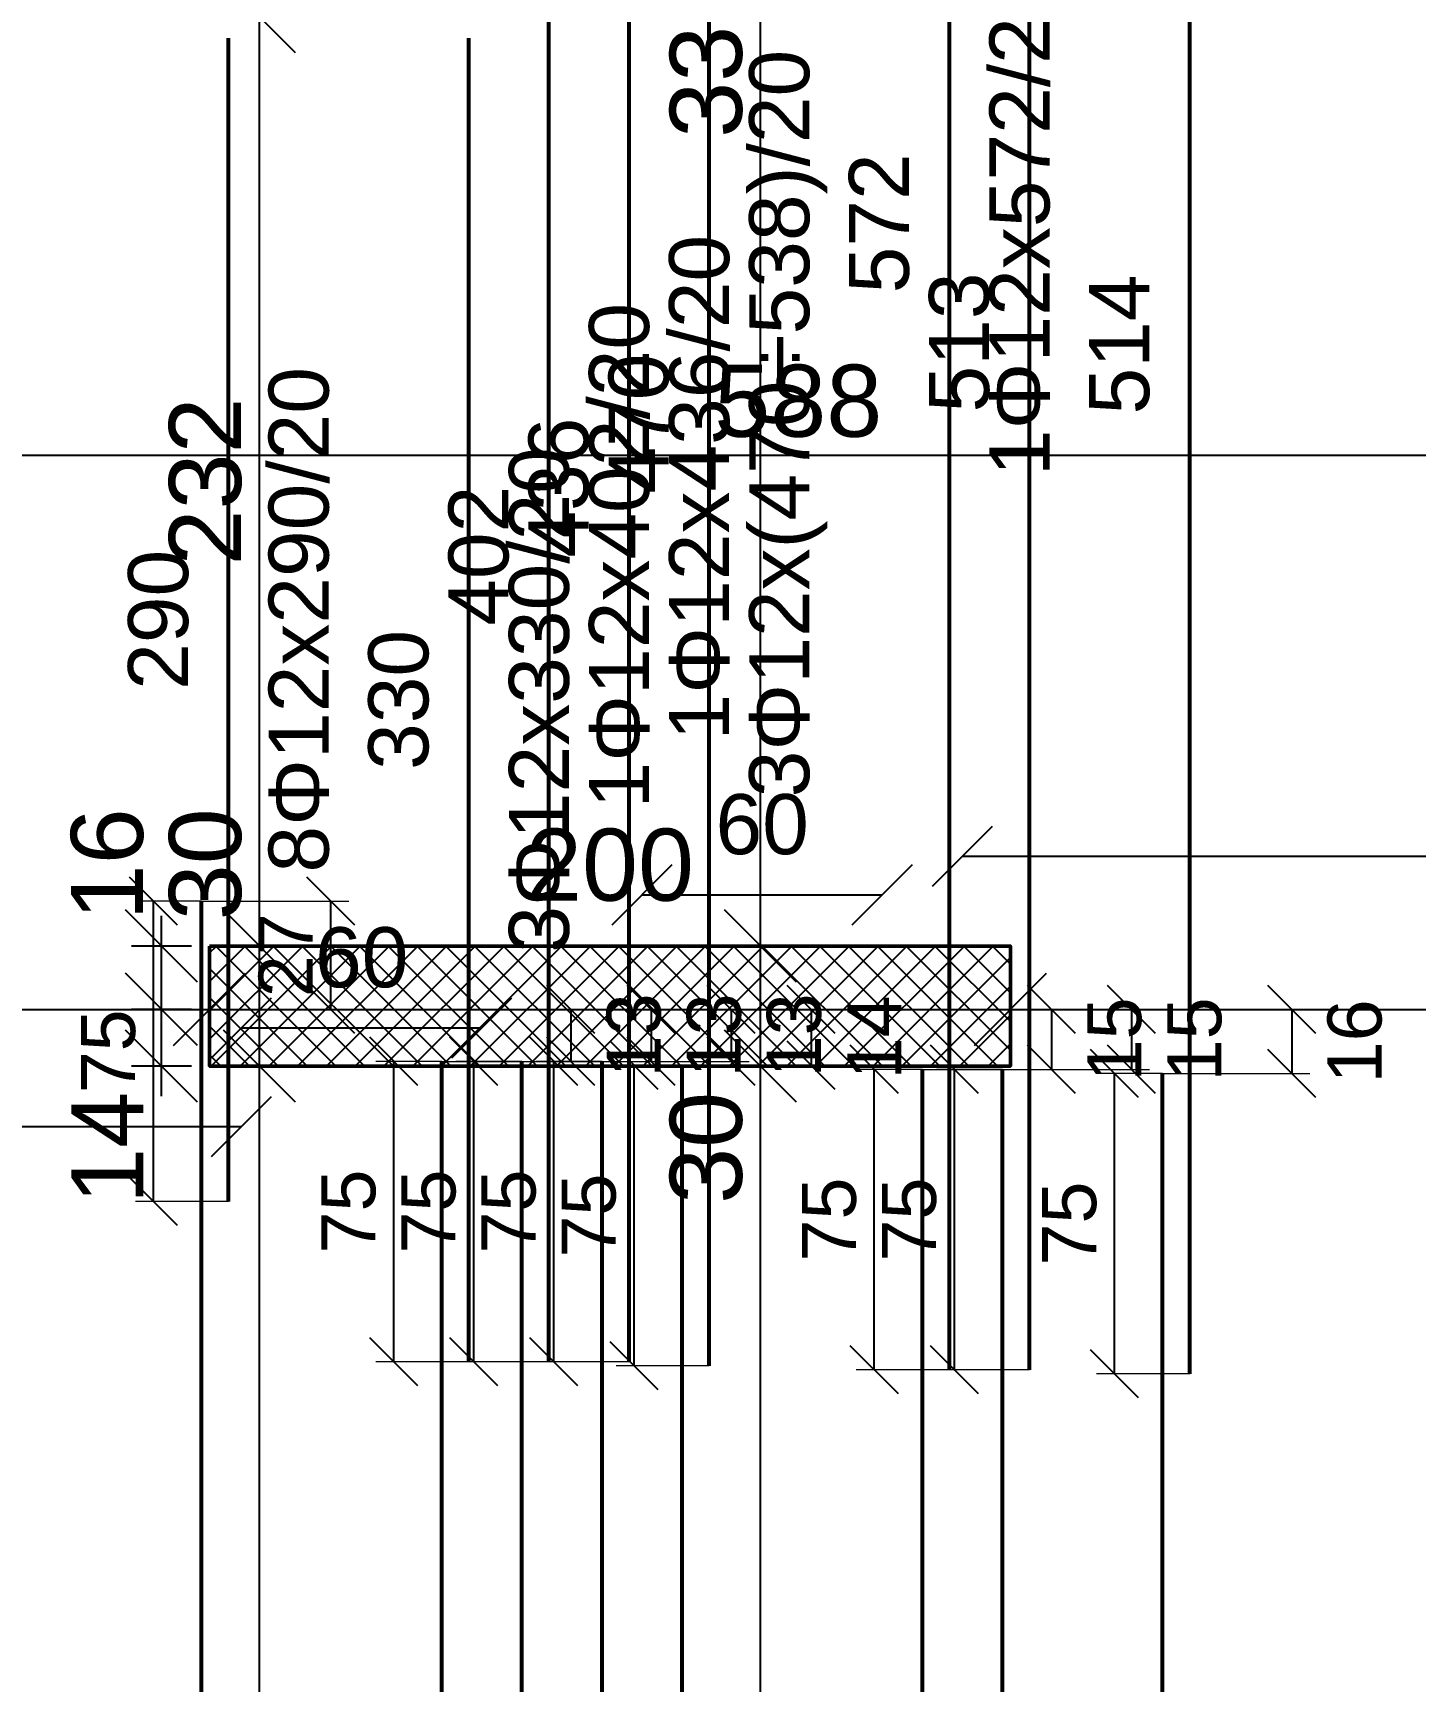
# Model space of a CAD drawing. Header units: millimetres. Extents: x -231 to 4719, y -2977 to 4533.
# Drawn here: x 3021.9 to 3367.1, y 448.8 to 860.3 of the extents above; entities that cross this region are included whole.
import ezdxf
from ezdxf.enums import TextEntityAlignment as Align

# ---------------------------------------------------------------- set-up
doc = ezdxf.new("R2010")
doc.units = ezdxf.units.MM
for name, color, linetype in [('FW_AXIS', 7, 'Continuous'), ('FW_DIM', 7, 'Continuous'), ('FW_WALL_HATCH', 8, 'Continuous'), ('REB_BOT_MESH_Y', 5, 'Continuous'), ('REB_BOT_MESH_Y_AXDIM', 5, 'Continuous'), ('REB_BOT_MESH_Y_LAP', 5, 'Continuous'), ('REB_BOT_MESH_Y_RANGE', 5, 'Continuous'), ('REB_BOT_MESH_Y_TEXT', 5, 'Continuous')]:
    doc.layers.add(name, color=color, linetype=linetype)
doc.layers.add('WALL', color=1, linetype='Continuous', lineweight=50)
doc.styles.add('REBAR_TXT', font='arial.ttf')
doc.styles.get("Standard").update_dxf_attribs({"font": 'arial.ttf'})
doc.dimstyles.new('FW_DIM', dxfattribs={"dimtxt": 18, "dimasz": 9, "dimexe": 7.5, "dimexo": 4.5, "dimgap": 4.5, "dimtad": 1, "dimdec": 0, "dimtxsty": 'Standard', "dimtsz": 9, "dimcen": 2.5, "dimdle": 7.5, "dimclrd": 256, "dimclre": 256, "dimclrt": 7, "dimazin": 3, "dimtfac": 1, "dimtmove": 2, "dimatfit": 3})
doc.dimstyles.new('REBAR LAP', dxfattribs={"dimtxt": 13.5, "dimasz": 2.5, "dimexe": 4.5, "dimexo": 0, "dimgap": 4.5, "dimtad": 1, "dimdec": 0, "dimtxsty": 'Standard', "dimtsz": 6, "dimcen": 2.5, "dimclrd": 6, "dimclre": 6, "dimclrt": 7, "dimazin": 3, "dimtfac": 1, "dimtmove": 2, "dimatfit": 3, "dimlwd": 25, "dimlwe": 18})
doc.dimstyles.new('REBAR M-200', dxfattribs={"dimtxt": 15, "dimasz": 15, "dimexe": 25, "dimexo": 12.5, "dimgap": 10, "dimtad": 1, "dimdec": 0, "dimtxsty": 'Standard', "dimblk": 'NONE', "dimcen": 50, "dimse1": 1, "dimse2": 1, "dimclrd": 6, "dimclre": 6, "dimclrt": 7, "dimazin": 3, "dimtfac": 1, "dimtmove": 2, "dimatfit": 3, "dimldrblk": 'NONE', "dimlwd": 53})
doc.dimstyles.new('REBAR RANGE', dxfattribs={"dimtxt": 15, "dimasz": 2.5, "dimexe": 0, "dimexo": 0, "dimgap": 10, "dimtad": 1, "dimdec": 0, "dimtxsty": 'Standard', "dimtsz": 7.5, "dimcen": 2.5, "dimse1": 1, "dimse2": 1, "dimclrd": 6, "dimclre": 6, "dimclrt": 7, "dimazin": 3, "dimtfac": 1, "dimtmove": 2, "dimatfit": 3, "dimlwd": 25})

# ---------------------------------------------------------------- blocks, each defined once
blk = doc.blocks.new('*D432')
at = {"color": 6, "lineweight": 53}
blk.add_line((3064.04, 103), (3064.04, 643.5), dxfattribs=at)
at = {"layer": 'Defpoints'}
for p in [(3064.04, 643.5), (3064.04, 103), (3064.04, 103)]:
    blk.add_point(p, dxfattribs=at)
at = {"layer": 'REB_BOT_MESH_Y', "color": 7, "insert": (3046.54, 373.25), "char_height": 15, "attachment_point": 5, "rotation": 90}
blk.add_mtext('540', dxfattribs=at)
blk = doc.blocks.new('_NONE')
blk = doc.blocks.new('*D433')
at = {"color": 6, "lineweight": 53}
blk.add_line((3070.79, 568.5), (3070.79, 859), dxfattribs=at)
at = {"layer": 'Defpoints'}
for p in [(3070.79, 859), (3070.79, 568.5), (3070.79, 568.5)]:
    blk.add_point(p, dxfattribs=at)
at = {"layer": 'REB_BOT_MESH_Y', "color": 7, "insert": (3053.29, 713.75), "char_height": 15, "attachment_point": 5, "rotation": 90}
blk.add_mtext('290', dxfattribs=at)
blk = doc.blocks.new('_OBLIQUE')
at = {"color": 0, "linetype": 'BYBLOCK'}
blk.add_line((-0.5, -0.5), (0.5, 0.5), dxfattribs=at)
blk = doc.blocks.new('*D434')
at = {"color": 6, "lineweight": 18}
for p, q in [((3064.04, 643.5), (3047.54, 643.5)), ((3070.79, 568.5), (3047.54, 568.5))]:
    blk.add_line(p, q, dxfattribs=at)
at = {"color": 6, "lineweight": 25}
blk.add_line((3052.04, 568.5), (3052.04, 643.5), dxfattribs=at)
at = {"layer": 'Defpoints'}
for p in [(3064.04, 643.5), (3052.04, 568.5), (3070.79, 568.5)]:
    blk.add_point(p, dxfattribs=at)
at = {"layer": 'REB_BOT_MESH_Y_LAP', "color": 6, "xscale": 12, "yscale": 12, "rotation": 90}
for p in [(3052.04, 643.5), (3052.04, 568.5)]:
    blk.add_blockref('_OBLIQUE', p, dxfattribs=at)
at = {"layer": 'REB_BOT_MESH_Y_LAP', "color": 7, "insert": (3040.79, 606), "char_height": 13.5, "attachment_point": 5, "rotation": 90}
blk.add_mtext('75', dxfattribs=at)
blk = doc.blocks.new('*D435')
at = {"color": 6, "lineweight": 18}
for p, q in [((3064.04, 643.5), (3100.79, 643.5)), ((3064.04, 616.48), (3100.79, 616.48))]:
    blk.add_line(p, q, dxfattribs=at)
at = {"color": 6, "lineweight": 25}
blk.add_line((3096.29, 616.48), (3096.29, 643.5), dxfattribs=at)
at = {"layer": 'Defpoints'}
for p in [(3064.04, 643.5), (3064.04, 616.48), (3096.29, 616.48)]:
    blk.add_point(p, dxfattribs=at)
at = {"layer": 'REB_BOT_MESH_Y_AXDIM', "color": 6, "xscale": 12, "yscale": 12, "rotation": 90}
for p in [(3096.29, 643.5), (3096.29, 616.48)]:
    blk.add_blockref('_OBLIQUE', p, dxfattribs=at)
at = {"layer": 'REB_BOT_MESH_Y_AXDIM', "color": 7, "insert": (3085.04, 629.99), "char_height": 13.5, "attachment_point": 5, "rotation": 90}
blk.add_mtext('27', dxfattribs=at)
blk = doc.blocks.new('*D450')
at = {"color": 6, "lineweight": 53}
blk.add_line((3304.04, 1), (3304.04, 600.5), dxfattribs=at)
at = {"layer": 'Defpoints'}
for p in [(3304.04, 600.5), (3304.04, 1), (3304.04, 1)]:
    blk.add_point(p, dxfattribs=at)
at = {"layer": 'REB_BOT_MESH_Y', "color": 7, "insert": (3286.54, 300.75), "char_height": 15, "attachment_point": 5, "rotation": 90}
blk.add_mtext('600', dxfattribs=at)
blk = doc.blocks.new('*D451')
at = {"color": 6, "lineweight": 53}
blk.add_line((3310.79, 525.5), (3310.79, 1039.5), dxfattribs=at)
at = {"layer": 'Defpoints'}
for p in [(3310.79, 1039.5), (3310.79, 525.5), (3310.79, 525.5)]:
    blk.add_point(p, dxfattribs=at)
at = {"layer": 'REB_BOT_MESH_Y', "color": 7, "insert": (3293.29, 782.5), "char_height": 15, "attachment_point": 5, "rotation": 90}
blk.add_mtext('514', dxfattribs=at)
blk = doc.blocks.new('*D453')
at = {"color": 6, "lineweight": 18}
for p, q in [((3304.04, 600.5), (3287.54, 600.5)), ((3310.79, 525.5), (3287.54, 525.5))]:
    blk.add_line(p, q, dxfattribs=at)
at = {"color": 6, "lineweight": 25}
blk.add_line((3292.04, 525.5), (3292.04, 600.5), dxfattribs=at)
at = {"layer": 'Defpoints'}
for p in [(3304.04, 600.5), (3292.04, 525.5), (3310.79, 525.5)]:
    blk.add_point(p, dxfattribs=at)
at = {"layer": 'REB_BOT_MESH_Y_LAP', "color": 6, "xscale": 12, "yscale": 12, "rotation": 90}
for p in [(3292.04, 600.5), (3292.04, 525.5)]:
    blk.add_blockref('_OBLIQUE', p, dxfattribs=at)
at = {"layer": 'REB_BOT_MESH_Y_LAP', "color": 7, "insert": (3280.79, 563), "char_height": 13.5, "attachment_point": 5, "rotation": 90}
blk.add_mtext('75', dxfattribs=at)
blk = doc.blocks.new('*D454')
at = {"color": 6, "lineweight": 18}
for p, q in [((3304.04, 616.48), (3340.79, 616.48)), ((3304.04, 600.5), (3340.79, 600.5))]:
    blk.add_line(p, q, dxfattribs=at)
at = {"color": 6, "lineweight": 25}
blk.add_line((3336.29, 616.48), (3336.29, 600.5), dxfattribs=at)
at = {"layer": 'Defpoints'}
for p in [(3304.04, 616.48), (3336.29, 616.48), (3304.04, 600.5)]:
    blk.add_point(p, dxfattribs=at)
at = {"layer": 'REB_BOT_MESH_Y_AXDIM', "color": 6, "xscale": 12, "yscale": 12, "rotation": 90}
for p in [(3336.29, 616.48), (3336.29, 600.5)]:
    blk.add_blockref('_OBLIQUE', p, dxfattribs=at)
at = {"layer": 'REB_BOT_MESH_Y_AXDIM', "color": 7, "insert": (3352.04, 608.49), "char_height": 13.5, "attachment_point": 5, "rotation": 90}
blk.add_mtext('16', dxfattribs=at)
blk = doc.blocks.new('*D457')
at = {"color": 6, "lineweight": 53}
blk.add_line((3124.04, 4), (3124.04, 603.5), dxfattribs=at)
at = {"layer": 'Defpoints'}
for p in [(3124.04, 603.5), (3124.04, 4), (3124.04, 4)]:
    blk.add_point(p, dxfattribs=at)
at = {"layer": 'REB_BOT_MESH_Y', "color": 7, "insert": (3106.54, 303.75), "char_height": 15, "attachment_point": 5, "rotation": 90}
blk.add_mtext('600', dxfattribs=at)
blk = doc.blocks.new('*D458')
at = {"color": 6, "lineweight": 53}
blk.add_line((3130.79, 528.5), (3130.79, 859), dxfattribs=at)
at = {"layer": 'Defpoints'}
for p in [(3130.79, 859), (3130.79, 528.5), (3130.79, 528.5)]:
    blk.add_point(p, dxfattribs=at)
at = {"layer": 'REB_BOT_MESH_Y', "color": 7, "insert": (3113.29, 693.75), "char_height": 15, "attachment_point": 5, "rotation": 90}
blk.add_mtext('330', dxfattribs=at)
blk = doc.blocks.new('*D459')
at = {"color": 6, "lineweight": 18}
for p, q in [((3124.04, 603.5), (3107.54, 603.5)), ((3130.79, 528.5), (3107.54, 528.5))]:
    blk.add_line(p, q, dxfattribs=at)
at = {"color": 6, "lineweight": 25}
blk.add_line((3112.04, 528.5), (3112.04, 603.5), dxfattribs=at)
at = {"layer": 'Defpoints'}
for p in [(3124.04, 603.5), (3112.04, 528.5), (3130.79, 528.5)]:
    blk.add_point(p, dxfattribs=at)
at = {"layer": 'REB_BOT_MESH_Y_LAP', "color": 6, "xscale": 12, "yscale": 12, "rotation": 90}
for p in [(3112.04, 603.5), (3112.04, 528.5)]:
    blk.add_blockref('_OBLIQUE', p, dxfattribs=at)
at = {"layer": 'REB_BOT_MESH_Y_LAP', "color": 7, "insert": (3100.79, 566), "char_height": 13.5, "attachment_point": 5, "rotation": 90}
blk.add_mtext('75', dxfattribs=at)
blk = doc.blocks.new('*D460')
at = {"color": 6, "lineweight": 18}
for p, q in [((3124.04, 616.48), (3160.79, 616.48)), ((3124.04, 603.5), (3160.79, 603.5))]:
    blk.add_line(p, q, dxfattribs=at)
at = {"color": 6, "lineweight": 25}
blk.add_line((3156.29, 616.48), (3156.29, 603.5), dxfattribs=at)
at = {"layer": 'Defpoints'}
for p in [(3124.04, 616.48), (3156.29, 616.48), (3124.04, 603.5)]:
    blk.add_point(p, dxfattribs=at)
at = {"layer": 'REB_BOT_MESH_Y_AXDIM', "color": 6, "xscale": 12, "yscale": 12, "rotation": 90}
for p in [(3156.29, 616.48), (3156.29, 603.5)]:
    blk.add_blockref('_OBLIQUE', p, dxfattribs=at)
at = {"layer": 'REB_BOT_MESH_Y_AXDIM', "color": 7, "insert": (3172.04, 609.99), "char_height": 13.5, "attachment_point": 5, "rotation": 90}
blk.add_mtext('13', dxfattribs=at)
blk = doc.blocks.new('*D461')
at = {"color": 6, "lineweight": 53}
blk.add_line((3184.04, 3), (3184.04, 602.5), dxfattribs=at)
at = {"layer": 'Defpoints'}
for p in [(3184.04, 602.5), (3184.04, 3), (3184.04, 3)]:
    blk.add_point(p, dxfattribs=at)
at = {"layer": 'REB_BOT_MESH_Y', "color": 7, "insert": (3166.54, 302.75), "char_height": 15, "attachment_point": 5, "rotation": 90}
blk.add_mtext('600', dxfattribs=at)
blk = doc.blocks.new('*D462')
at = {"color": 6, "lineweight": 53}
blk.add_line((3190.79, 527.5), (3190.79, 998), dxfattribs=at)
at = {"layer": 'Defpoints'}
for p in [(3190.79, 998), (3190.79, 527.5), (3190.79, 527.5)]:
    blk.add_point(p, dxfattribs=at)
at = {"layer": 'REB_BOT_MESH_Y', "color": 7, "insert": (3173.29, 762.75), "char_height": 15, "attachment_point": 5, "rotation": 90}
blk.add_mtext('470', dxfattribs=at)
blk = doc.blocks.new('*D463')
at = {"color": 6, "lineweight": 18}
for p, q in [((3184.04, 602.5), (3167.54, 602.5)), ((3190.79, 527.5), (3167.54, 527.5))]:
    blk.add_line(p, q, dxfattribs=at)
at = {"color": 6, "lineweight": 25}
blk.add_line((3172.04, 527.5), (3172.04, 602.5), dxfattribs=at)
at = {"layer": 'Defpoints'}
for p in [(3184.04, 602.5), (3172.04, 527.5), (3190.79, 527.5)]:
    blk.add_point(p, dxfattribs=at)
at = {"layer": 'REB_BOT_MESH_Y_LAP', "color": 6, "xscale": 12, "yscale": 12, "rotation": 90}
for p in [(3172.04, 602.5), (3172.04, 527.5)]:
    blk.add_blockref('_OBLIQUE', p, dxfattribs=at)
at = {"layer": 'REB_BOT_MESH_Y_LAP', "color": 7, "insert": (3160.79, 565), "char_height": 13.5, "attachment_point": 5, "rotation": 90}
blk.add_mtext('75', dxfattribs=at)
blk = doc.blocks.new('*D464')
at = {"color": 6, "lineweight": 18}
for p, q in [((3184.04, 616.48), (3220.79, 616.48)), ((3184.04, 602.5), (3220.79, 602.5))]:
    blk.add_line(p, q, dxfattribs=at)
at = {"color": 6, "lineweight": 25}
blk.add_line((3216.29, 616.48), (3216.29, 602.5), dxfattribs=at)
at = {"layer": 'Defpoints'}
for p in [(3184.04, 616.48), (3216.29, 616.48), (3184.04, 602.5)]:
    blk.add_point(p, dxfattribs=at)
at = {"layer": 'REB_BOT_MESH_Y_AXDIM', "color": 6, "xscale": 12, "yscale": 12, "rotation": 90}
for p in [(3216.29, 616.48), (3216.29, 602.5)]:
    blk.add_blockref('_OBLIQUE', p, dxfattribs=at)
at = {"layer": 'REB_BOT_MESH_Y_AXDIM', "color": 7, "insert": (3232.04, 609.49), "char_height": 13.5, "attachment_point": 5, "rotation": 90}
blk.add_mtext('14', dxfattribs=at)
blk = doc.blocks.new('*D465')
at = {"color": 6, "lineweight": 53}
blk.add_line((3144.04, 4), (3144.04, 603.5), dxfattribs=at)
at = {"layer": 'Defpoints'}
for p in [(3144.04, 603.5), (3144.04, 4), (3144.04, 4)]:
    blk.add_point(p, dxfattribs=at)
at = {"layer": 'REB_BOT_MESH_Y', "color": 7, "insert": (3126.54, 303.75), "char_height": 15, "attachment_point": 5, "rotation": 90}
blk.add_mtext('600', dxfattribs=at)
blk = doc.blocks.new('*D466')
at = {"color": 6, "lineweight": 53}
blk.add_line((3150.79, 528.5), (3150.79, 931), dxfattribs=at)
at = {"layer": 'Defpoints'}
for p in [(3150.79, 931), (3150.79, 528.5), (3150.79, 528.5)]:
    blk.add_point(p, dxfattribs=at)
at = {"layer": 'REB_BOT_MESH_Y', "color": 7, "insert": (3133.29, 729.75), "char_height": 15, "attachment_point": 5, "rotation": 90}
blk.add_mtext('402', dxfattribs=at)
blk = doc.blocks.new('*D467')
at = {"color": 6, "lineweight": 18}
for p, q in [((3144.04, 603.5), (3127.54, 603.5)), ((3150.79, 528.5), (3127.54, 528.5))]:
    blk.add_line(p, q, dxfattribs=at)
at = {"color": 6, "lineweight": 25}
blk.add_line((3132.04, 528.5), (3132.04, 603.5), dxfattribs=at)
at = {"layer": 'Defpoints'}
for p in [(3144.04, 603.5), (3132.04, 528.5), (3150.79, 528.5)]:
    blk.add_point(p, dxfattribs=at)
at = {"layer": 'REB_BOT_MESH_Y_LAP', "color": 6, "xscale": 12, "yscale": 12, "rotation": 90}
for p in [(3132.04, 603.5), (3132.04, 528.5)]:
    blk.add_blockref('_OBLIQUE', p, dxfattribs=at)
at = {"layer": 'REB_BOT_MESH_Y_LAP', "color": 7, "insert": (3120.79, 566), "char_height": 13.5, "attachment_point": 5, "rotation": 90}
blk.add_mtext('75', dxfattribs=at)
blk = doc.blocks.new('*D468')
at = {"color": 6, "lineweight": 18}
for p, q in [((3144.04, 616.48), (3180.79, 616.48)), ((3144.04, 603.5), (3180.79, 603.5))]:
    blk.add_line(p, q, dxfattribs=at)
at = {"color": 6, "lineweight": 25}
blk.add_line((3176.29, 616.48), (3176.29, 603.5), dxfattribs=at)
at = {"layer": 'Defpoints'}
for p in [(3144.04, 616.48), (3176.29, 616.48), (3144.04, 603.5)]:
    blk.add_point(p, dxfattribs=at)
at = {"layer": 'REB_BOT_MESH_Y_AXDIM', "color": 6, "xscale": 12, "yscale": 12, "rotation": 90}
for p in [(3176.29, 616.48), (3176.29, 603.5)]:
    blk.add_blockref('_OBLIQUE', p, dxfattribs=at)
at = {"layer": 'REB_BOT_MESH_Y_AXDIM', "color": 7, "insert": (3192.04, 609.99), "char_height": 13.5, "attachment_point": 5, "rotation": 90}
blk.add_mtext('13', dxfattribs=at)
blk = doc.blocks.new('*D469')
at = {"color": 6, "lineweight": 53}
blk.add_line((3164.04, 4), (3164.04, 603.5), dxfattribs=at)
at = {"layer": 'Defpoints'}
for p in [(3164.04, 603.5), (3164.04, 4), (3164.04, 4)]:
    blk.add_point(p, dxfattribs=at)
at = {"layer": 'REB_BOT_MESH_Y', "color": 7, "insert": (3146.54, 303.75), "char_height": 15, "attachment_point": 5, "rotation": 90}
blk.add_mtext('600', dxfattribs=at)
blk = doc.blocks.new('*D470')
at = {"color": 6, "lineweight": 53}
blk.add_line((3170.79, 528.5), (3170.79, 965), dxfattribs=at)
at = {"layer": 'Defpoints'}
for p in [(3170.79, 965), (3170.79, 528.5), (3170.79, 528.5)]:
    blk.add_point(p, dxfattribs=at)
at = {"layer": 'REB_BOT_MESH_Y', "color": 7, "insert": (3153.29, 746.75), "char_height": 15, "attachment_point": 5, "rotation": 90}
blk.add_mtext('436', dxfattribs=at)
blk = doc.blocks.new('*D471')
at = {"color": 6, "lineweight": 18}
for p, q in [((3164.04, 603.5), (3147.54, 603.5)), ((3170.79, 528.5), (3147.54, 528.5))]:
    blk.add_line(p, q, dxfattribs=at)
at = {"color": 6, "lineweight": 25}
blk.add_line((3152.04, 528.5), (3152.04, 603.5), dxfattribs=at)
at = {"layer": 'Defpoints'}
for p in [(3164.04, 603.5), (3152.04, 528.5), (3170.79, 528.5)]:
    blk.add_point(p, dxfattribs=at)
at = {"layer": 'REB_BOT_MESH_Y_LAP', "color": 6, "xscale": 12, "yscale": 12, "rotation": 90}
for p in [(3152.04, 603.5), (3152.04, 528.5)]:
    blk.add_blockref('_OBLIQUE', p, dxfattribs=at)
at = {"layer": 'REB_BOT_MESH_Y_LAP', "color": 7, "insert": (3140.79, 566), "char_height": 13.5, "attachment_point": 5, "rotation": 90}
blk.add_mtext('75', dxfattribs=at)
blk = doc.blocks.new('*D472')
at = {"color": 6, "lineweight": 18}
for p, q in [((3164.04, 616.48), (3200.79, 616.48)), ((3164.04, 603.5), (3200.79, 603.5))]:
    blk.add_line(p, q, dxfattribs=at)
at = {"color": 6, "lineweight": 25}
blk.add_line((3196.29, 616.48), (3196.29, 603.5), dxfattribs=at)
at = {"layer": 'Defpoints'}
for p in [(3164.04, 616.48), (3196.29, 616.48), (3164.04, 603.5)]:
    blk.add_point(p, dxfattribs=at)
at = {"layer": 'REB_BOT_MESH_Y_AXDIM', "color": 6, "xscale": 12, "yscale": 12, "rotation": 90}
for p in [(3196.29, 616.48), (3196.29, 603.5)]:
    blk.add_blockref('_OBLIQUE', p, dxfattribs=at)
at = {"layer": 'REB_BOT_MESH_Y_AXDIM', "color": 7, "insert": (3212.04, 609.99), "char_height": 13.5, "attachment_point": 5, "rotation": 90}
blk.add_mtext('13', dxfattribs=at)
blk = doc.blocks.new('*D473')
at = {"color": 6, "lineweight": 53}
blk.add_line((3244.04, 2), (3244.04, 601.5), dxfattribs=at)
at = {"layer": 'Defpoints'}
for p in [(3244.04, 601.5), (3244.04, 2), (3244.04, 2)]:
    blk.add_point(p, dxfattribs=at)
at = {"layer": 'REB_BOT_MESH_Y', "color": 7, "insert": (3226.54, 301.75), "char_height": 15, "attachment_point": 5, "rotation": 90}
blk.add_mtext('600', dxfattribs=at)
blk = doc.blocks.new('*D474')
at = {"color": 6, "lineweight": 53}
blk.add_line((3250.79, 526.5), (3250.79, 1099), dxfattribs=at)
at = {"layer": 'Defpoints'}
for p in [(3250.79, 1099), (3250.79, 526.5), (3250.79, 526.5)]:
    blk.add_point(p, dxfattribs=at)
at = {"layer": 'REB_BOT_MESH_Y', "color": 7, "insert": (3233.29, 812.75), "char_height": 15, "attachment_point": 5, "rotation": 90}
blk.add_mtext('572', dxfattribs=at)
blk = doc.blocks.new('*D475')
at = {"color": 6, "lineweight": 18}
for p, q in [((3244.04, 601.5), (3227.54, 601.5)), ((3250.79, 526.5), (3227.54, 526.5))]:
    blk.add_line(p, q, dxfattribs=at)
at = {"color": 6, "lineweight": 25}
blk.add_line((3232.04, 526.5), (3232.04, 601.5), dxfattribs=at)
at = {"layer": 'Defpoints'}
for p in [(3244.04, 601.5), (3232.04, 526.5), (3250.79, 526.5)]:
    blk.add_point(p, dxfattribs=at)
at = {"layer": 'REB_BOT_MESH_Y_LAP', "color": 6, "xscale": 12, "yscale": 12, "rotation": 90}
for p in [(3232.04, 601.5), (3232.04, 526.5)]:
    blk.add_blockref('_OBLIQUE', p, dxfattribs=at)
at = {"layer": 'REB_BOT_MESH_Y_LAP', "color": 7, "insert": (3220.79, 564), "char_height": 13.5, "attachment_point": 5, "rotation": 90}
blk.add_mtext('75', dxfattribs=at)
blk = doc.blocks.new('*D476')
at = {"color": 6, "lineweight": 18}
for p, q in [((3244.04, 616.48), (3280.79, 616.48)), ((3244.04, 601.5), (3280.79, 601.5))]:
    blk.add_line(p, q, dxfattribs=at)
at = {"color": 6, "lineweight": 25}
blk.add_line((3276.29, 616.48), (3276.29, 601.5), dxfattribs=at)
at = {"layer": 'Defpoints'}
for p in [(3244.04, 616.48), (3276.29, 616.48), (3244.04, 601.5)]:
    blk.add_point(p, dxfattribs=at)
at = {"layer": 'REB_BOT_MESH_Y_AXDIM', "color": 6, "xscale": 12, "yscale": 12, "rotation": 90}
for p in [(3276.29, 616.48), (3276.29, 601.5)]:
    blk.add_blockref('_OBLIQUE', p, dxfattribs=at)
at = {"layer": 'REB_BOT_MESH_Y_AXDIM', "color": 7, "insert": (3292.04, 608.99), "char_height": 13.5, "attachment_point": 5, "rotation": 90}
blk.add_mtext('15', dxfattribs=at)
blk = doc.blocks.new('*D477')
at = {"color": 6, "lineweight": 53}
blk.add_line((3264.04, 2), (3264.04, 601.5), dxfattribs=at)
at = {"layer": 'Defpoints'}
for p in [(3264.04, 601.5), (3264.04, 2), (3264.04, 2)]:
    blk.add_point(p, dxfattribs=at)
at = {"layer": 'REB_BOT_MESH_Y', "color": 7, "insert": (3246.54, 301.75), "char_height": 15, "attachment_point": 5, "rotation": 90}
blk.add_mtext('600', dxfattribs=at)
blk = doc.blocks.new('*D478')
at = {"color": 6, "lineweight": 53}
blk.add_line((3270.79, 526.5), (3270.79, 1039.5), dxfattribs=at)
at = {"layer": 'Defpoints'}
for p in [(3270.79, 1039.5), (3270.79, 526.5), (3270.79, 526.5)]:
    blk.add_point(p, dxfattribs=at)
at = {"layer": 'REB_BOT_MESH_Y', "color": 7, "insert": (3253.29, 783), "char_height": 15, "attachment_point": 5, "rotation": 90}
blk.add_mtext('513', dxfattribs=at)
blk = doc.blocks.new('*D480')
at = {"color": 6, "lineweight": 18}
for p, q in [((3264.04, 601.5), (3247.54, 601.5)), ((3270.79, 526.5), (3247.54, 526.5))]:
    blk.add_line(p, q, dxfattribs=at)
at = {"color": 6, "lineweight": 25}
blk.add_line((3252.04, 526.5), (3252.04, 601.5), dxfattribs=at)
at = {"layer": 'Defpoints'}
for p in [(3264.04, 601.5), (3252.04, 526.5), (3270.79, 526.5)]:
    blk.add_point(p, dxfattribs=at)
at = {"layer": 'REB_BOT_MESH_Y_LAP', "color": 6, "xscale": 12, "yscale": 12, "rotation": 90}
for p in [(3252.04, 601.5), (3252.04, 526.5)]:
    blk.add_blockref('_OBLIQUE', p, dxfattribs=at)
at = {"layer": 'REB_BOT_MESH_Y_LAP', "color": 7, "insert": (3240.79, 564), "char_height": 13.5, "attachment_point": 5, "rotation": 90}
blk.add_mtext('75', dxfattribs=at)
blk = doc.blocks.new('*D481')
at = {"color": 6, "lineweight": 18}
for p, q in [((3264.04, 616.48), (3300.79, 616.48)), ((3264.04, 601.5), (3300.79, 601.5))]:
    blk.add_line(p, q, dxfattribs=at)
at = {"color": 6, "lineweight": 25}
blk.add_line((3296.29, 616.48), (3296.29, 601.5), dxfattribs=at)
at = {"layer": 'Defpoints'}
for p in [(3264.04, 616.48), (3296.29, 616.48), (3264.04, 601.5)]:
    blk.add_point(p, dxfattribs=at)
at = {"layer": 'REB_BOT_MESH_Y_AXDIM', "color": 6, "xscale": 12, "yscale": 12, "rotation": 90}
for p in [(3296.29, 616.48), (3296.29, 601.5)]:
    blk.add_blockref('_OBLIQUE', p, dxfattribs=at)
at = {"layer": 'REB_BOT_MESH_Y_AXDIM', "color": 7, "insert": (3312.04, 608.99), "char_height": 13.5, "attachment_point": 5, "rotation": 90}
blk.add_mtext('15', dxfattribs=at)
blk = doc.blocks.new('*D488')
at = {"color": 6, "lineweight": 25}
blk.add_line((3254.04, 654.75), (3534.04, 654.75), dxfattribs=at)
at = {"layer": 'Defpoints'}
for p in [(3254.04, 654.75), (3254.04, 654.75), (3534.04, 654.75)]:
    blk.add_point(p, dxfattribs=at)
at = {"layer": 'REB_BOT_MESH_Y_RANGE', "color": 6, "xscale": 15, "yscale": 15}
for p in [(3254.04, 654.75), (3534.04, 654.75)]:
    blk.add_blockref('_OBLIQUE', p, dxfattribs=at)
at = {"layer": 'REB_BOT_MESH_Y_RANGE', "color": 7, "insert": (3394.04, 672.25), "char_height": 15, "attachment_point": 5}
blk.add_mtext('280', dxfattribs=at)
blk = doc.blocks.new('*D497')
at = {"color": 6, "lineweight": 25}
blk.add_line((2919.04, 587.25), (3074.04, 587.25), dxfattribs=at)
at = {"layer": 'Defpoints'}
for p in [(2919.04, 587.25), (2919.04, 587.25), (3074.04, 587.25)]:
    blk.add_point(p, dxfattribs=at)
at = {"layer": 'REB_BOT_MESH_Y_RANGE', "color": 6, "xscale": 15, "yscale": 15}
for p in [(2919.04, 587.25), (3074.04, 587.25)]:
    blk.add_blockref('_OBLIQUE', p, dxfattribs=at)
at = {"layer": 'REB_BOT_MESH_Y_RANGE', "color": 7, "insert": (2996.54, 604.75), "char_height": 15, "attachment_point": 5}
blk.add_mtext('155', dxfattribs=at)
blk = doc.blocks.new('*D498')
at = {"color": 6, "lineweight": 25}
blk.add_line((2919.04, 587.25), (3074.04, 587.25), dxfattribs=at)
at = {"layer": 'Defpoints'}
for p in [(2919.04, 587.25), (2919.04, 587.25), (3074.04, 587.25)]:
    blk.add_point(p, dxfattribs=at)
at = {"layer": 'REB_BOT_MESH_Y_RANGE', "color": 6, "xscale": 15, "yscale": 15}
for p in [(2919.04, 587.25), (3074.04, 587.25)]:
    blk.add_blockref('_OBLIQUE', p, dxfattribs=at)
at = {"layer": 'REB_BOT_MESH_Y_RANGE', "color": 7, "insert": (2996.54, 604.75), "char_height": 15, "attachment_point": 5}
blk.add_mtext('155', dxfattribs=at)
blk = doc.blocks.new('*D502')
at = {"color": 6, "lineweight": 25}
blk.add_line((3074.04, 611.88), (3134.04, 611.88), dxfattribs=at)
at = {"layer": 'Defpoints'}
for p in [(3074.04, 611.88), (3074.04, 611.88), (3134.04, 611.88)]:
    blk.add_point(p, dxfattribs=at)
at = {"layer": 'REB_BOT_MESH_Y_RANGE', "color": 6, "xscale": 15, "yscale": 15}
for p in [(3074.04, 611.88), (3134.04, 611.88)]:
    blk.add_blockref('_OBLIQUE', p, dxfattribs=at)
at = {"layer": 'REB_BOT_MESH_Y_RANGE', "color": 7, "insert": (3104.04, 629.38), "char_height": 15, "attachment_point": 5}
blk.add_mtext('60', dxfattribs=at)
blk = doc.blocks.new('*D503')
at = {"color": 6, "lineweight": 25}
blk.add_line((3174.04, 645.12), (3234.04, 645.12), dxfattribs=at)
at = {"layer": 'Defpoints'}
for p in [(3174.04, 645.12), (3174.04, 645.12), (3234.04, 645.12)]:
    blk.add_point(p, dxfattribs=at)
at = {"layer": 'REB_BOT_MESH_Y_RANGE', "color": 6, "xscale": 15, "yscale": 15}
for p in [(3174.04, 645.12), (3234.04, 645.12)]:
    blk.add_blockref('_OBLIQUE', p, dxfattribs=at)
at = {"layer": 'REB_BOT_MESH_Y_RANGE', "color": 7, "insert": (3204.04, 662.62), "char_height": 15, "attachment_point": 5}
blk.add_mtext('60', dxfattribs=at)
blk = doc.blocks.new('*D508')
for p, q in [((3054.04, 594.8), (3054.04, 623.98)), ((3061.54, 616.48), (3046.54, 616.48)), ((3061.54, 602.3), (3046.54, 602.3))]:
    blk.add_line(p, q)
at = {"layer": 'Defpoints'}
for p in [(3066.04, 616.48), (3054.04, 602.3), (3066.04, 602.3)]:
    blk.add_point(p, dxfattribs=at)
at = {"layer": 'FW_DIM', "xscale": 18, "yscale": 18, "rotation": 90}
for p in [(3054.04, 616.48), (3054.04, 602.3)]:
    blk.add_blockref('_OBLIQUE', p, dxfattribs=at)
at = {"layer": 'FW_DIM', "color": 7, "insert": (3040.54, 581.9), "char_height": 18, "attachment_point": 5, "rotation": 90}
blk.add_mtext('14', dxfattribs=at)
blk = doc.blocks.new('*D509')
for p, q in [((3054.04, 608.98), (3054.04, 639.8)), ((3061.54, 632.3), (3046.54, 632.3)), ((3061.54, 616.48), (3046.54, 616.48))]:
    blk.add_line(p, q)
at = {"layer": 'Defpoints'}
for p in [(3066.04, 632.3), (3054.04, 616.48), (3066.04, 616.48)]:
    blk.add_point(p, dxfattribs=at)
at = {"layer": 'FW_DIM', "xscale": 18, "yscale": 18, "rotation": 90}
for p in [(3054.04, 632.3), (3054.04, 616.48)]:
    blk.add_blockref('_OBLIQUE', p, dxfattribs=at)
at = {"layer": 'FW_DIM', "color": 7, "insert": (3040.54, 652.7), "char_height": 18, "attachment_point": 5, "rotation": 90}
blk.add_mtext('16', dxfattribs=at)
blk = doc.blocks.new('*D547')
for p, q in [((2919.04, 620.98), (2919.04, 623.98)), ((3066.04, 620.98), (3066.04, 623.98)), ((2911.54, 616.48), (3073.54, 616.48))]:
    blk.add_line(p, q)
at = {"layer": 'Defpoints'}
for p in [(2919.04, 616.48), (2919.04, 616.48), (3066.04, 616.48)]:
    blk.add_point(p, dxfattribs=at)
at = {"layer": 'FW_DIM', "xscale": 18, "yscale": 18}
for p in [(2919.04, 616.48), (3066.04, 616.48)]:
    blk.add_blockref('_OBLIQUE', p, dxfattribs=at)
at = {"layer": 'FW_DIM', "color": 7, "insert": (2992.54, 629.98), "char_height": 18, "attachment_point": 5}
blk.add_mtext('147', dxfattribs=at)
blk = doc.blocks.new('*D548')
for p, q in [((3066.04, 620.98), (3066.04, 623.98)), ((3266.04, 620.98), (3266.04, 623.98)), ((3058.54, 616.48), (3273.54, 616.48))]:
    blk.add_line(p, q)
at = {"layer": 'Defpoints'}
for p in [(3066.04, 616.48), (3066.04, 616.48), (3266.04, 616.48)]:
    blk.add_point(p, dxfattribs=at)
at = {"layer": 'FW_DIM', "xscale": 18, "yscale": 18}
for p in [(3066.04, 616.48), (3266.04, 616.48)]:
    blk.add_blockref('_OBLIQUE', p, dxfattribs=at)
at = {"layer": 'FW_DIM', "color": 7, "insert": (3166.04, 652.48), "char_height": 18, "attachment_point": 5}
blk.add_mtext('200', dxfattribs=at)
blk = doc.blocks.new('*D549')
for p, q in [((3266.04, 620.98), (3266.04, 623.98)), ((3717.24, 620.98), (3717.24, 623.98)), ((3258.54, 616.48), (3724.74, 616.48))]:
    blk.add_line(p, q)
at = {"layer": 'Defpoints'}
for p in [(3266.04, 616.48), (3266.04, 616.48), (3717.24, 616.48)]:
    blk.add_point(p, dxfattribs=at)
at = {"layer": 'FW_DIM', "xscale": 18, "yscale": 18}
for p in [(3266.04, 616.48), (3717.24, 616.48)]:
    blk.add_blockref('_OBLIQUE', p, dxfattribs=at)
at = {"layer": 'FW_DIM', "color": 7, "insert": (3491.64, 629.98), "char_height": 18, "attachment_point": 5}
blk.add_mtext('451', dxfattribs=at)
blk = doc.blocks.new('*D555')
for p, q in [((2919.04, 759.33), (2919.04, 762.33)), ((3507.05, 759.33), (3507.05, 762.33)), ((2911.54, 754.83), (3514.55, 754.83))]:
    blk.add_line(p, q)
at = {"layer": 'Defpoints'}
for p in [(2919.04, 754.83), (2919.04, 754.83), (3507.05, 754.83)]:
    blk.add_point(p, dxfattribs=at)
at = {"layer": 'FW_DIM', "xscale": 18, "yscale": 18}
for p in [(2919.04, 754.83), (3507.05, 754.83)]:
    blk.add_blockref('_OBLIQUE', p, dxfattribs=at)
at = {"layer": 'FW_DIM', "color": 7, "insert": (3213.05, 768.33), "char_height": 18, "attachment_point": 5}
blk.add_mtext('588', dxfattribs=at)
blk = doc.blocks.new('*D576')
for p, q in [((3078.54, 192.5), (3078.54, 609.8)), ((3074.04, 602.3), (3071.04, 602.3)), ((3074.04, 200), (3071.04, 200))]:
    blk.add_line(p, q)
at = {"layer": 'Defpoints'}
for p in [(3078.54, 602.3), (3078.54, 200), (3078.54, 200)]:
    blk.add_point(p, dxfattribs=at)
at = {"layer": 'FW_DIM', "xscale": 18, "yscale": 18, "rotation": 90}
for p in [(3078.54, 602.3), (3078.54, 200)]:
    blk.add_blockref('_OBLIQUE', p, dxfattribs=at)
at = {"layer": 'FW_DIM', "color": 7, "insert": (3065.04, 401.15), "char_height": 18, "attachment_point": 5, "rotation": 90}
blk.add_mtext('402', dxfattribs=at)
blk = doc.blocks.new('*D577')
for p, q in [((3078.54, 594.8), (3078.54, 639.8)), ((3074.04, 632.3), (3071.04, 632.3)), ((3074.04, 602.3), (3071.04, 602.3))]:
    blk.add_line(p, q)
at = {"layer": 'Defpoints'}
for p in [(3078.54, 632.3), (3078.54, 602.3), (3078.54, 602.3)]:
    blk.add_point(p, dxfattribs=at)
at = {"layer": 'FW_DIM', "xscale": 18, "yscale": 18, "rotation": 90}
for p in [(3078.54, 632.3), (3078.54, 602.3)]:
    blk.add_blockref('_OBLIQUE', p, dxfattribs=at)
at = {"layer": 'FW_DIM', "color": 7, "insert": (3065.04, 652.7), "char_height": 18, "attachment_point": 5, "rotation": 90}
blk.add_mtext('30', dxfattribs=at)
blk = doc.blocks.new('*D578')
for p, q in [((3078.54, 624.8), (3078.54, 871.79)), ((3074.04, 864.29), (3071.04, 864.29)), ((3074.04, 632.3), (3071.04, 632.3))]:
    blk.add_line(p, q)
at = {"layer": 'Defpoints'}
for p in [(3078.54, 864.29), (3078.54, 632.3), (3078.54, 632.3)]:
    blk.add_point(p, dxfattribs=at)
at = {"layer": 'FW_DIM', "xscale": 18, "yscale": 18, "rotation": 90}
for p in [(3078.54, 864.29), (3078.54, 632.3)]:
    blk.add_blockref('_OBLIQUE', p, dxfattribs=at)
at = {"layer": 'FW_DIM', "color": 7, "insert": (3065.04, 748.3), "char_height": 18, "attachment_point": 5, "rotation": 90}
blk.add_mtext('232', dxfattribs=at)
blk = doc.blocks.new('*D579')
for p, q in [((3203.6, -10.06), (3203.6, 609.8)), ((3199.1, 602.3), (3196.1, 602.3)), ((3199.1, -2.56), (3196.1, -2.56))]:
    blk.add_line(p, q)
at = {"layer": 'Defpoints'}
for p in [(3203.6, 602.3), (3203.6, -2.56), (3203.6, -2.56)]:
    blk.add_point(p, dxfattribs=at)
at = {"layer": 'FW_DIM', "xscale": 18, "yscale": 18, "rotation": 90}
for p in [(3203.6, 602.3), (3203.6, -2.56)]:
    blk.add_blockref('_OBLIQUE', p, dxfattribs=at)
at = {"layer": 'FW_DIM', "color": 7, "insert": (3190.1, 299.87), "char_height": 18, "attachment_point": 5, "rotation": 90}
blk.add_mtext('605', dxfattribs=at)
blk = doc.blocks.new('*D580')
for p, q in [((3203.6, 594.8), (3203.6, 639.8)), ((3199.1, 632.3), (3196.1, 632.3)), ((3199.1, 602.3), (3196.1, 602.3))]:
    blk.add_line(p, q)
at = {"layer": 'Defpoints'}
for p in [(3203.6, 632.3), (3203.6, 602.3), (3203.6, 602.3)]:
    blk.add_point(p, dxfattribs=at)
at = {"layer": 'FW_DIM', "xscale": 18, "yscale": 18, "rotation": 90}
for p in [(3203.6, 632.3), (3203.6, 602.3)]:
    blk.add_blockref('_OBLIQUE', p, dxfattribs=at)
at = {"layer": 'FW_DIM', "color": 7, "insert": (3190.1, 581.9), "char_height": 18, "attachment_point": 5, "rotation": 90}
blk.add_mtext('30', dxfattribs=at)
blk = doc.blocks.new('*D581')
for p, q in [((3203.6, 624.8), (3203.6, 972.11)), ((3199.1, 964.61), (3196.1, 964.61)), ((3199.1, 632.3), (3196.1, 632.3))]:
    blk.add_line(p, q)
at = {"layer": 'Defpoints'}
for p in [(3203.6, 964.61), (3203.6, 632.3), (3203.6, 632.3)]:
    blk.add_point(p, dxfattribs=at)
at = {"layer": 'FW_DIM', "xscale": 18, "yscale": 18, "rotation": 90}
for p in [(3203.6, 964.61), (3203.6, 632.3)]:
    blk.add_blockref('_OBLIQUE', p, dxfattribs=at)
at = {"layer": 'FW_DIM', "color": 7, "insert": (3190.1, 855.08), "char_height": 18, "attachment_point": 5, "rotation": 90}
blk.add_mtext('332', dxfattribs=at)

msp = doc.modelspace()

# ---------------------------------------------------------------- hatches: boundary and pattern name
at = {"layer": 'FW_WALL_HATCH'}
h = msp.add_hatch(dxfattribs=at)
h.set_pattern_fill('ANSI37', scale=1.6)
h.paths.add_polyline_path([(3066.04, 602.3), (3066.04, 632.3), (3266.04, 632.3), (3266.04, 602.3), (3066.04, 602.3)])

# ---------------------------------------------------------------- linework, layer by layer
at = {"layer": 'FW_AXIS', "color": 8}
for p, q in [((3078.54, -22.7), (3078.54, 1567.29)), ((3203.6, -22.7), (3203.6, 1567.29)), ((2919.04, 754.83), (4488.08, 754.83)), ((2919.04, 616.48), (4488.08, 616.48))]:
    msp.add_line(p, q, dxfattribs=at)
at = {"layer": 'WALL'}
msp.add_lwpolyline([(3066.04, 632.3), (3266.04, 632.3), (3266.04, 602.3), (3066.04, 602.3)], close=True, dxfattribs=at)

# ---------------------------------------------------------------- texts
at = {"layer": 'REB_BOT_MESH_Y_TEXT', "color": 7, "style": 'REBAR_TXT'}
for s, p in [('1Φ12x572/20', (3260.79, 812.75)), ('3Φ12x(470÷538)/20', (3200.79, 762.75)), ('1Φ12x436/20', (3180.79, 746.75)), ('1Φ12x402/20', (3160.79, 729.75)), ('8Φ12x290/20', (3080.79, 713.75)), ('3Φ12x330/20', (3140.79, 693.75))]:
    msp.add_text(s, height=15, rotation=90, dxfattribs=at).set_placement(p, align=Align.TOP_CENTER)

# ---------------------------------------------------------------- dimensions: what is measured, and where the dimension line sits
at = {"layer": 'FW_DIM'}
for base, p1, p2, text, picture, middle in [((3203.6, 632.3), (3203.6, 632.3), (3203.6, 964.61), '332', '*D581', (3190.1, 855.08)), ((3078.54, 632.3), (3078.54, 632.3), (3078.54, 864.29), '232', '*D578', (3065.04, 748.3)), ((3054.04, 616.48), (3066.04, 616.48), (3066.04, 632.3), '16', '*D509', (3040.54, 652.7)), ((3078.54, 602.3), (3078.54, 602.3), (3078.54, 632.3), '30', '*D577', (3065.04, 652.7)), ((3203.6, 602.3), (3203.6, 602.3), (3203.6, 632.3), '30', '*D580', (3190.1, 581.9)), ((3054.04, 602.3), (3066.04, 602.3), (3066.04, 616.48), '14', '*D508', (3040.54, 581.9)), ((3078.54, 200), (3078.54, 200), (3078.54, 602.3), '402', '*D576', (3065.04, 401.15)), ((3203.6, -2.56), (3203.6, -2.56), (3203.6, 602.3), '605', '*D579', (3190.1, 299.87))]:
    dim = msp.add_linear_dim(base=base, p1=p1, p2=p2, angle=90, text=text, dimstyle='FW_DIM', override={"dimtmove": 2}, dxfattribs=at)
    dim.commit()
    dim.dimension.update_dxf_attribs({"geometry": picture, "text_midpoint": middle, "dimtype": 160})
for base, p1, p2, text, picture, middle in [((2919.04, 754.83), (2919.04, 754.83), (3507.05, 754.83), '588', '*D555', (3213.05, 768.33)), ((3066.04, 616.48), (3066.04, 616.48), (3266.04, 616.48), '200', '*D548', (3166.04, 652.48)), ((2919.04, 616.48), (2919.04, 616.48), (3066.04, 616.48), '147', '*D547', (2992.54, 629.98)), ((3266.04, 616.48), (3266.04, 616.48), (3717.24, 616.48), '451', '*D549', (3491.64, 629.98))]:
    dim = msp.add_linear_dim(base=base, p1=p1, p2=p2, text=text, dimstyle='FW_DIM', override={"dimtmove": 2}, dxfattribs=at)
    dim.commit()
    dim.dimension.update_dxf_attribs({"geometry": picture, "text_midpoint": middle, "dimtype": 160})
at = {"layer": 'REB_BOT_MESH_Y'}
for base, p1, p2, picture, middle in [((3250.7898754, 526.5), (3250.7898754, 526.5), (3250.7898754, 1099), '*D474', (3233.2898754, 812.75)), ((3270.79, 526.5), (3270.79, 526.5), (3270.79, 1039.5), '*D478', (3253.29, 783)), ((3310.79, 525.5), (3310.79, 525.5), (3310.79, 1039.5), '*D451', (3293.29, 782.5)), ((3190.7898754, 527.5), (3190.7898754, 527.5), (3190.7898754, 998), '*D462', (3173.2898754, 762.75)), ((3170.7898754, 528.5), (3170.7898754, 528.5), (3170.7898754, 965), '*D470', (3153.2898754, 746.75)), ((3150.7898754, 528.5), (3150.7898754, 528.5), (3150.7898754, 931), '*D466', (3133.2898754, 729.75)), ((3070.7898754, 568.5), (3070.7898754, 568.5), (3070.7898754, 859), '*D433', (3053.2898754, 713.75)), ((3130.7898754, 528.5), (3130.7898754, 528.5), (3130.7898754, 859), '*D458', (3113.2898754, 693.75)), ((3064.0398754, 103), (3064.0398754, 103), (3064.0398754, 643.5), '*D432', (3046.5398754, 373.25)), ((3124.0398754, 4), (3124.0398754, 4), (3124.0398754, 603.5), '*D457', (3106.5398754, 303.75)), ((3144.0398754, 4), (3144.0398754, 4), (3144.0398754, 603.5), '*D465', (3126.5398754, 303.75)), ((3164.0398754, 4), (3164.0398754, 4), (3164.0398754, 603.5), '*D469', (3146.5398754, 303.75)), ((3184.0398754, 3), (3184.0398754, 3), (3184.0398754, 602.5), '*D461', (3166.5398754, 302.75)), ((3244.0398754, 2), (3244.0398754, 2), (3244.0398754, 601.5), '*D473', (3226.5398754, 301.75)), ((3264.0398754, 2), (3264.0398754, 2), (3264.0398754, 601.5), '*D477', (3246.5398754, 301.75)), ((3304.0398754, 1), (3304.0398754, 1), (3304.0398754, 600.5), '*D450', (3286.5398754, 300.75))]:
    dim = msp.add_linear_dim(base=base, p1=p1, p2=p2, angle=90, dimstyle='REBAR M-200', dxfattribs=at)
    dim.commit()
    dim.dimension.update_dxf_attribs({"geometry": picture, "text_midpoint": middle})
at = {"layer": 'REB_BOT_MESH_Y_AXDIM'}
for base, p1, p2, picture, middle in [((3096.29, 616.48), (3064.04, 616.48), (3064.04, 643.5), '*D435', (3085.04, 629.99)), ((3156.29, 616.48), (3124.04, 616.48), (3124.04, 603.5), '*D460', (3172.04, 609.99)), ((3176.29, 616.48), (3144.04, 616.48), (3144.04, 603.5), '*D468', (3192.04, 609.99)), ((3196.29, 616.48), (3164.04, 616.48), (3164.04, 603.5), '*D472', (3212.04, 609.99)), ((3216.29, 616.48), (3184.04, 616.48), (3184.04, 602.5), '*D464', (3232.04, 609.49)), ((3276.29, 616.48), (3244.04, 616.48), (3244.04, 601.5), '*D476', (3292.04, 608.99)), ((3296.29, 616.48), (3264.04, 616.48), (3264.04, 601.5), '*D481', (3312.04, 608.99)), ((3336.29, 616.48), (3304.04, 616.48), (3304.04, 600.5), '*D454', (3352.04, 608.49))]:
    dim = msp.add_linear_dim(base=base, p1=p1, p2=p2, angle=90, dimstyle='REBAR LAP', dxfattribs=at)
    dim.commit()
    dim.dimension.update_dxf_attribs({"geometry": picture, "text_midpoint": middle})
at = {"layer": 'REB_BOT_MESH_Y_LAP'}
for base, p1, p2, picture, middle in [((3052.04, 568.5), (3070.79, 568.5), (3064.04, 643.5), '*D434', (3040.79, 606)), ((3112.04, 528.5), (3130.79, 528.5), (3124.04, 603.5), '*D459', (3100.79, 566)), ((3132.04, 528.5), (3150.79, 528.5), (3144.04, 603.5), '*D467', (3120.79, 566)), ((3152.04, 528.5), (3170.79, 528.5), (3164.04, 603.5), '*D471', (3140.79, 566)), ((3172.04, 527.5), (3190.79, 527.5), (3184.04, 602.5), '*D463', (3160.79, 565)), ((3232.04, 526.5), (3250.79, 526.5), (3244.04, 601.5), '*D475', (3220.79, 564)), ((3252.04, 526.5), (3270.79, 526.5), (3264.04, 601.5), '*D480', (3240.79, 564)), ((3292.04, 525.5), (3310.79, 525.5), (3304.04, 600.5), '*D453', (3280.79, 563))]:
    dim = msp.add_linear_dim(base=base, p1=p1, p2=p2, angle=90, dimstyle='REBAR LAP', dxfattribs=at)
    dim.commit()
    dim.dimension.update_dxf_attribs({"geometry": picture, "text_midpoint": middle})
at = {"layer": 'REB_BOT_MESH_Y_RANGE'}
for base, p1, p2, picture, middle in [((3254.04, 654.75), (3254.04, 654.75), (3534.04, 654.75), '*D488', (3394.04, 672.25)), ((3174.04, 645.12), (3174.04, 645.12), (3234.04, 645.12), '*D503', (3204.04, 662.62)), ((3074.04, 611.88), (3074.04, 611.88), (3134.04, 611.88), '*D502', (3104.04, 629.38)), ((2919.04, 587.25), (2919.04, 587.25), (3074.04, 587.25), '*D497', (2996.54, 604.75)), ((2919.04, 587.25), (2919.04, 587.25), (3074.04, 587.25), '*D498', (2996.54, 604.75))]:
    dim = msp.add_linear_dim(base=base, p1=p1, p2=p2, dimstyle='REBAR RANGE', dxfattribs=at)
    dim.commit()
    dim.dimension.update_dxf_attribs({"geometry": picture, "text_midpoint": middle})

doc.saveas('drawing.dxf')
